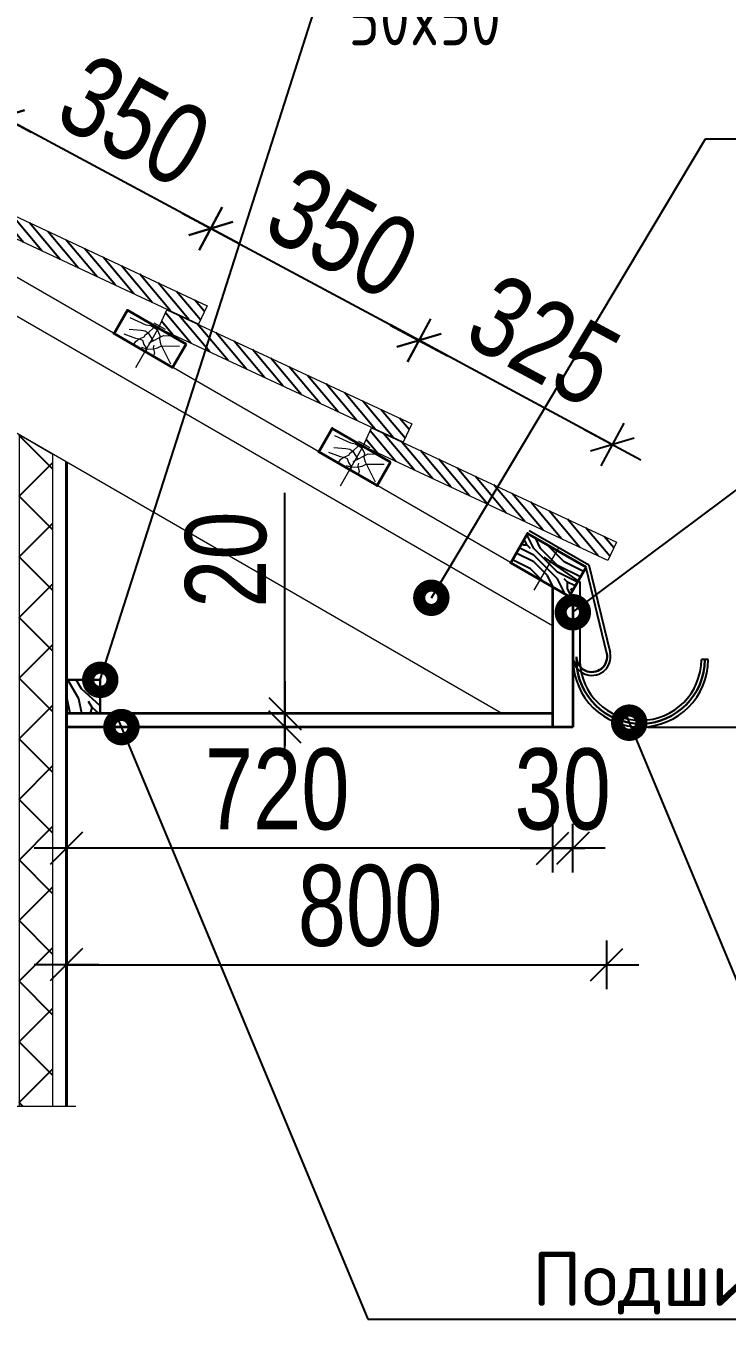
# Model space of a CAD drawing. Extents: x -12289450 to -10763036, y -7834513 to -6150123.
# Drawn here: x -10886544 to -10885506, y -7678127 to -7676211 of the extents above; entities that cross this region are included whole.
import ezdxf

# ---------------------------------------------------------------- set-up
doc = ezdxf.new("R2010")
doc.units = 0
doc.header["$LTSCALE"] = 25
doc.header["$PDMODE"] = 35
doc.layers.get('DefPoints').update_dxf_attribs({"color": 10, "lineweight": 30})
for name, color, linetype in [('004-ВСПЛИНИИ', 15, 'Continuous'), ('005-РАЗМЕРЫ', 252, 'Continuous'), ('008-ШТРИХОВКА', 252, 'Continuous'), ('Крыши', 7, 'Continuous'), ('Примечания', 7, 'Continuous')]:
    doc.layers.add(name, color=color, linetype=linetype)
for name, color, linetype, lineweight in [('RAZMER', 7, 'Continuous', 9), ('Перегор', 4, 'Continuous', 20), ('Стена', 7, 'Continuous', 5), ('СТЕНЫ', 5, 'Continuous', 40), ('ФУНДАМЕНТ', 5, 'Continuous', 30), ('Штрих', 9, 'Continuous', 13)]:
    doc.layers.add(name, color=color, linetype=linetype, lineweight=lineweight)
doc.styles.add('GOST 2.304', font='cs_gost2304.shx')
doc.styles.get("Standard").update_dxf_attribs({"font": 'arial.ttf'})
doc.styles.add('TXT0', font='txt', dxfattribs={"width": 0.8})
doc.dimstyles.new('Копия 3 РАЗМЕРЫ 3', dxfattribs={"dimscale": 30, "dimtxt": 4, "dimasz": 0.08, "dimexe": 0, "dimexo": 0, "dimgap": 0.9, "dimtad": 1, "dimdec": 0, "dimzin": 0, "dimdsep": 46, "dimtxsty": 'TXT0', "dimblk1": 'A8MITTA', "dimblk2": 'A8MITTA', "dimsah": 1, "dimcen": 0.3, "dimse1": 1, "dimse2": 1, "dimadec": 0, "dimazin": 0, "dimtp": 6, "dimtm": 6, "dimtfac": 1, "dimtdec": 0, "dimtofl": 0, "dimtmove": 0, "dimatfit": 3, "dimldrblk": 'A8MITTA', "dimfxl": 0, "dimtolj": 1, "dimtzin": 0, "dimarcsym": 0})

# ---------------------------------------------------------------- blocks, each defined once
blk = doc.blocks.new('A8MITTA', base_point=(3180, 3140))
for p, q in [((3180, 3155), (3180, 3125)), ((3170, 3130), (3190, 3150)), ((3160, 3140), (3200, 3140))]:
    blk.add_line(p, q)
blk = doc.blocks.new('*D1232')
at = {"layer": '005-РАЗМЕРЫ', "color": 0, "lineweight": -2, "ltscale": 4, "transparency": 16777216}
blk.add_line((-10886481.8, -7677601.8), (-10885686.6, -7677601.8), dxfattribs=at)
at = {"layer": 'DefPoints', "color": 0, "ltscale": 4, "transparency": 16777216}
for p in [(-10885684.2, -7677118.7), (-10886484.2, -7677401), (-10885684.2, -7677601.8)]:
    blk.add_point(p, dxfattribs=at)
at = {"layer": '005-РАЗМЕРЫ', "color": 0, "lineweight": -2, "ltscale": 4, "transparency": 16777216, "xscale": 2.4, "yscale": 2.4, "zscale": 2.4, "rotation": 180}
blk.add_blockref('A8MITTA', (-10886484.2, -7677601.8), dxfattribs=at)
at = {"layer": '005-РАЗМЕРЫ', "color": 0, "lineweight": -2, "ltscale": 4, "transparency": 16777216, "xscale": 2.4, "yscale": 2.4, "zscale": 2.4}
blk.add_blockref('A8MITTA', (-10885684.2, -7677601.8), dxfattribs=at)
at = {"layer": '005-РАЗМЕРЫ', "color": 0, "lineweight": 25, "ltscale": 4, "transparency": 16777216, "insert": (-10886034.5, -7677514.8), "char_height": 120, "attachment_point": 5, "style": 'TXT0'}
blk.add_mtext('\\A1;800', dxfattribs=at)
blk = doc.blocks.new('*D1233')
at = {"layer": '005-РАЗМЕРЫ', "color": 0, "lineweight": -2, "ltscale": 4, "transparency": 16777216}
blk.add_line((-10886481.8, -7677601.8), (-10885686.6, -7677601.8), dxfattribs=at)
at = {"layer": 'DefPoints', "color": 0, "ltscale": 4, "transparency": 16777216}
for p in [(-10885684.2, -7677118.7), (-10886484.2, -7677401), (-10885684.2, -7677601.8)]:
    blk.add_point(p, dxfattribs=at)
at = {"layer": '005-РАЗМЕРЫ', "color": 0, "lineweight": -2, "ltscale": 4, "transparency": 16777216, "xscale": 2.4, "yscale": 2.4, "zscale": 2.4, "rotation": 180}
blk.add_blockref('A8MITTA', (-10886484.2, -7677601.8), dxfattribs=at)
at = {"layer": '005-РАЗМЕРЫ', "color": 0, "lineweight": -2, "ltscale": 4, "transparency": 16777216, "xscale": 2.4, "yscale": 2.4, "zscale": 2.4}
blk.add_blockref('A8MITTA', (-10885684.2, -7677601.8), dxfattribs=at)
at = {"layer": '005-РАЗМЕРЫ', "color": 0, "lineweight": 25, "ltscale": 4, "transparency": 16777216, "insert": (-10886034.5, -7677514.8), "char_height": 120, "attachment_point": 5, "style": 'TXT0'}
blk.add_mtext('\\A1;800', dxfattribs=at)
blk = doc.blocks.new('*D1234')
at = {"layer": '005-РАЗМЕРЫ', "color": 0, "lineweight": -2, "ltscale": 4, "transparency": 16777216}
for p, q in [((-10885766.6, -7677429.3), (-10885769, -7677429.3)), ((-10885731.8, -7677429.3), (-10885729.4, -7677429.3))]:
    blk.add_line(p, q, dxfattribs=at)
at = {"layer": 'DefPoints', "color": 0, "ltscale": 4, "transparency": 16777216}
for p in [(-10885764.2, -7677249.9), (-10885734.2, -7677249.9), (-10885734.2, -7677429.3)]:
    blk.add_point(p, dxfattribs=at)
at = {"layer": '005-РАЗМЕРЫ', "color": 0, "lineweight": -2, "ltscale": 4, "transparency": 16777216, "xscale": 2.4, "yscale": 2.4, "zscale": 2.4}
blk.add_blockref('A8MITTA', (-10885764.2, -7677429.3), dxfattribs=at)
at = {"layer": '005-РАЗМЕРЫ', "color": 0, "lineweight": -2, "ltscale": 4, "transparency": 16777216, "xscale": 2.4, "yscale": 2.4, "zscale": 2.4, "rotation": 180}
blk.add_blockref('A8MITTA', (-10885734.2, -7677429.3), dxfattribs=at)
at = {"layer": '005-РАЗМЕРЫ', "color": 0, "ltscale": 4, "transparency": 16777216, "insert": (-10885749.2, -7677342.3), "char_height": 120, "attachment_point": 5, "style": 'TXT0'}
blk.add_mtext('\\A1;30', dxfattribs=at)
blk = doc.blocks.new('*D1235')
at = {"layer": '005-РАЗМЕРЫ', "color": 0, "lineweight": -2, "ltscale": 4, "transparency": 16777216}
blk.add_line((-10885766.6, -7677429.3), (-10886481.8, -7677429.3), dxfattribs=at)
at = {"layer": 'DefPoints', "color": 0, "ltscale": 4, "transparency": 16777216}
for p in [(-10886484.2, -7677249.9), (-10885764.2, -7677249.9), (-10886484.2, -7677429.3)]:
    blk.add_point(p, dxfattribs=at)
at = {"layer": '005-РАЗМЕРЫ', "color": 0, "lineweight": -2, "ltscale": 4, "transparency": 16777216, "xscale": 2.4, "yscale": 2.4, "zscale": 2.4, "rotation": 180}
blk.add_blockref('A8MITTA', (-10886484.2, -7677429.3), dxfattribs=at)
at = {"layer": '005-РАЗМЕРЫ', "color": 0, "lineweight": -2, "ltscale": 4, "transparency": 16777216, "xscale": 2.4, "yscale": 2.4, "zscale": 2.4}
blk.add_blockref('A8MITTA', (-10885764.2, -7677429.3), dxfattribs=at)
at = {"layer": '005-РАЗМЕРЫ', "color": 0, "ltscale": 4, "transparency": 16777216, "insert": (-10886172, -7677342.3), "char_height": 120, "attachment_point": 5, "style": 'TXT0'}
blk.add_mtext('\\A1;720', dxfattribs=at)
blk = doc.blocks.new('ytjtyj')
at = {"layer": 'Перегор', "linetype": 'Continuous'}
for p, q in [((-3.6, 13.4), (-21.6, 6.9)), ((-12.6, 10.2), (11.8, -56.9))]:
    blk.add_line(p, q, dxfattribs=at)
at = {"layer": 'Стена', "linetype": 'Continuous', "ltscale": 100}
blk.add_line((51.9, -12.5), (38.2, 25), dxfattribs=at)
blk.add_lwpolyline([(-55.8, -9.2), (-42.1, -46.8), (51.9, -12.5), (38.2, 25), (-55.8, -9.2)], close=True, dxfattribs=at)
at = {"layer": 'Штрих', "linetype": 'Continuous', "ltscale": 100}
for p, q in [((-10.2, 4.4), (-15.6, -3.3)), ((0.3, 8.6), (-10.2, 4.4)), ((2, -2.6), (-4.9, 6.5)), ((7.6, 8.6), (0.3, 8.6)), ((32.8, 15.1), (7.6, 8.6)), ((-20.7, -18.1), (-46.9, -13.8)), ((-18.6, -15.3), (-38.4, -41.9)), ((-20.7, -2.7), (-33.2, -0.9)), ((-15.6, -6.6), (-20.7, -2.7)), ((-15.1, -22.2), (-20.7, -18.1)), ((-15.6, -8.5), (-18.6, -15.3)), ((-15.6, -3.3), (-15.6, -8.5)), ((-7.2, -13), (-15.6, -6.6)), ((-9, -18.9), (-8.9, -23.1)), ((-1.7, -7.1), (-7.2, -13)), ((-1.2, -17.6), (-7.2, -13)), ((2, -2.6), (-1.7, -7.1)), ((7.1, -0.5), (2, -2.6)), ((5.7, -5.8), (2, -2.6)), ((7.2, -9.7), (5.7, -5.8)), ((8.7, -14.8), (5.7, -20.6)), ((12.9, -0.7), (7.1, -0.5)), ((13.7, -13.8), (7.2, -9.7)), ((13.7, -13.8), (8.7, -14.8)), ((30.7, -2.1), (12.9, -0.7)), ((17.6, -17.7), (13.7, -13.8)), ((19.4, -13.8), (13.7, -13.8)), ((20.1, -23), (17.6, -17.7)), ((37.5, -10.5), (19.4, -13.8)), ((-9.5, -24.4), (-15.1, -22.2)), ((-8.9, -23.1), (-12.3, -30.7)), ((-12.3, -30.7), (-11.7, -34.8)), ((-0.7, -26.6), (-9.5, -24.4)), ((8.3, -25.3), (-0.7, -26.6)), ((1.3, -25.2), (0.1, -30.6)), ((5.7, -20.6), (1.3, -25.2)), ((17.5, -23.8), (14, -25.5)), ((21.4, -22.6), (17.5, -23.8))]:
    blk.add_line(p, q, dxfattribs=at)
blk = doc.blocks.new('*D1236')
at = {"layer": '005-РАЗМЕРЫ', "color": 0, "lineweight": -2, "ltscale": 4, "transparency": 16777216}
blk.add_line((-10885677.9, -7676830.2), (-10885959.7, -7676678.3), dxfattribs=at)
at = {"layer": 'DefPoints', "color": 0, "ltscale": 4, "transparency": 16777216}
for p in [(-10885961.8, -7676677.1), (-10886054.8, -7676849.5), (-10885768.7, -7677003.7)]:
    blk.add_point(p, dxfattribs=at)
at = {"layer": '005-РАЗМЕРЫ', "color": 0, "lineweight": -2, "ltscale": 4, "transparency": 16777216, "xscale": 2.4, "yscale": 2.4, "zscale": 2.4}
for p, rotation in [((-10885961.8, -7676677.1), 151.6750030159999), ((-10885675.7, -7676831.3), 331.6750030159999)]:
    blk.add_blockref('A8MITTA', p, dxfattribs=dict(at, rotation=rotation))
at = {"layer": '005-РАЗМЕРЫ', "color": 0, "lineweight": 25, "ltscale": 4, "transparency": 16777216, "insert": (-10885777.4, -7676677.7), "char_height": 120, "attachment_point": 5, "rotation": 331.675, "style": 'TXT0'}
blk.add_mtext('\\A1;325', dxfattribs=at)
blk = doc.blocks.new('*D1237')
at = {"layer": '005-РАЗМЕРЫ', "color": 0, "lineweight": -2, "ltscale": 4, "transparency": 16777216}
blk.add_line((-10885964.3, -7676676.1), (-10886268.3, -7676512.8), dxfattribs=at)
at = {"layer": 'DefPoints', "color": 0, "ltscale": 4, "transparency": 16777216}
for p in [(-10886270.4, -7676511.7), (-10886357.9, -7676674.5), (-10886054.8, -7676849.5)]:
    blk.add_point(p, dxfattribs=at)
at = {"layer": '005-РАЗМЕРЫ', "color": 0, "lineweight": -2, "ltscale": 4, "transparency": 16777216, "xscale": 2.4, "yscale": 2.4, "zscale": 2.4}
for p, rotation in [((-10886270.4, -7676511.7), 151.7584222115959), ((-10885962.2, -7676677.2), 331.7584222115959)]:
    blk.add_blockref('A8MITTA', p, dxfattribs=dict(at, rotation=rotation))
at = {"layer": '005-РАЗМЕРЫ', "color": 0, "ltscale": 4, "transparency": 16777216, "insert": (-10886075.1, -7676517.8), "char_height": 120, "attachment_point": 5, "rotation": 331.7584, "style": 'TXT0'}
blk.add_mtext('\\A1;350', dxfattribs=at)
blk = doc.blocks.new('*D1238')
at = {"layer": '005-РАЗМЕРЫ', "color": 0, "lineweight": -2, "ltscale": 4, "transparency": 16777216}
blk.add_line((-10886272.5, -7676510.5), (-10886576.5, -7676347.3), dxfattribs=at)
at = {"layer": 'DefPoints', "color": 0, "ltscale": 4, "transparency": 16777216}
for p in [(-10886578.6, -7676346.1), (-10886661, -7676499.5), (-10886357.9, -7676674.5)]:
    blk.add_point(p, dxfattribs=at)
at = {"layer": '005-РАЗМЕРЫ', "color": 0, "lineweight": -2, "ltscale": 4, "transparency": 16777216, "xscale": 2.4, "yscale": 2.4, "zscale": 2.4}
for p, rotation in [((-10886578.6, -7676346.1), 151.7584222115959), ((-10886270.4, -7676511.7), 331.7584222115959)]:
    blk.add_blockref('A8MITTA', p, dxfattribs=dict(at, rotation=rotation))
at = {"layer": '005-РАЗМЕРЫ', "color": 0, "ltscale": 4, "transparency": 16777216, "insert": (-10886383.3, -7676352.3), "char_height": 120, "attachment_point": 5, "rotation": 331.7584, "style": 'TXT0'}
blk.add_mtext('\\A1;350', dxfattribs=at)
blk = doc.blocks.new('*D1239')
at = {"layer": '005-РАЗМЕРЫ', "color": 0, "lineweight": -2, "ltscale": 4, "transparency": 16777216}
blk.add_line((-10886580.7, -7676345), (-10886884.7, -7676181.7), dxfattribs=at)
at = {"layer": 'DefPoints', "color": 0, "ltscale": 4, "transparency": 16777216}
for p in [(-10886886.8, -7676180.6), (-10886964.1, -7676324.5), (-10886661, -7676499.5)]:
    blk.add_point(p, dxfattribs=at)
at = {"layer": '005-РАЗМЕРЫ', "color": 0, "lineweight": -2, "ltscale": 4, "transparency": 16777216, "xscale": 2.4, "yscale": 2.4, "zscale": 2.4}
for p, rotation in [((-10886886.8, -7676180.6), 151.7584222115959), ((-10886578.6, -7676346.1), 331.7584222115959)]:
    blk.add_blockref('A8MITTA', p, dxfattribs=dict(at, rotation=rotation))
at = {"layer": '005-РАЗМЕРЫ', "color": 0, "ltscale": 4, "transparency": 16777216, "insert": (-10886691.5, -7676186.7), "char_height": 120, "attachment_point": 5, "rotation": 331.7584, "style": 'TXT0'}
blk.add_mtext('\\A1;350', dxfattribs=at)
blk = doc.blocks.new('*D1254')
at = {"layer": '005-РАЗМЕРЫ', "color": 0, "lineweight": -2, "ltscale": 4, "transparency": 16777216}
for p, q in [((-10886160.6, -7677227.5), (-10886160.6, -7676902.9)), ((-10886160.6, -7677252.3), (-10886160.6, -7677254.7))]:
    blk.add_line(p, q, dxfattribs=at)
at = {"layer": 'DefPoints', "color": 0, "ltscale": 4, "transparency": 16777216}
for p in [(-10886160.6, -7677229.9), (-10886153.4, -7677229.9), (-10886153.4, -7677249.9)]:
    blk.add_point(p, dxfattribs=at)
at = {"layer": '005-РАЗМЕРЫ', "color": 0, "lineweight": -2, "ltscale": 4, "transparency": 16777216, "xscale": 2.4, "yscale": 2.4, "zscale": 2.4}
for p, rotation in [((-10886160.6, -7677229.9), 270), ((-10886160.6, -7677249.9), 90)]:
    blk.add_blockref('A8MITTA', p, dxfattribs=dict(at, rotation=rotation))
at = {"layer": '005-РАЗМЕРЫ', "color": 0, "lineweight": 25, "ltscale": 4, "transparency": 16777216, "insert": (-10886247.6, -7677001.9), "char_height": 120, "attachment_point": 5, "rotation": 90, "style": 'TXT0'}
blk.add_mtext('\\A1;20', dxfattribs=at)

msp = doc.modelspace()

# ---------------------------------------------------------------- hatches: boundary and pattern name
at = {"layer": '008-ШТРИХОВКА'}
h = msp.add_hatch(dxfattribs=at)
h.set_pattern_fill('ANSI31', color=251, scale=4, angle=5, style=0)
h.set_pattern_definition([(130, (-22644141.766, -662670.611), (9.728764428, 8.163402643), [])])
h.paths.add_polyline_path([(-10886648.5, -7676485.2), (-10886647, -7676482.5), (-10886649.7, -7676480.9), (-10886638.4, -7676456.8), (-10886275.9, -7676625.9), (-10886288.6, -7676653)])
h = msp.add_hatch(dxfattribs=at)
h.set_pattern_fill('ANSI31', color=251, scale=4, angle=5, style=0)
h.set_pattern_definition([(130, (-22643838.657, -662845.611), (9.728764428, 8.163402643), [])])
h.paths.add_polyline_path([(-10886345.4, -7676660.2), (-10886343.9, -7676657.5), (-10886346.6, -7676655.9), (-10886335.3, -7676631.8), (-10885972.8, -7676800.9), (-10885985.5, -7676828)])
at = {"layer": '008-ШТРИХОВКА', "ltscale": 4}
h = msp.add_hatch(dxfattribs=at)
h.set_pattern_fill('ANSI37', color=256, scale=20, style=0)
h.set_pattern_definition([(45, (-10886554.17, -7680589.875), (-44.9013, 44.9013), []), (135, (-10886554.17, -7680589.875), (-44.9013, -44.9013), [])])
h.paths.add_polyline_path([(-10886554.1, -7677811.4), (-10886504.2, -7677811.4), (-10886504.2, -7676846), (-10886554.2, -7676817.1), (-10886554.2, -7677049.9)])
at = {"layer": '008-ШТРИХОВКА'}
h = msp.add_hatch(dxfattribs=at)
h.set_pattern_fill('ANSI31', color=251, scale=4, angle=5, style=0)
h.set_pattern_definition([(130, (-22643535.549, -663020.611), (9.728764428, 8.163402643), [])])
h.paths.add_polyline_path([(-10886042.3, -7676835.2), (-10886040.7, -7676832.5), (-10886043.4, -7676830.9), (-10886032.2, -7676806.8), (-10885669.7, -7676975.9), (-10885682.4, -7677003)])
h = msp.add_hatch(dxfattribs=at)
h.set_pattern_fill('WOODFACE', color=251, scale=100, style=0, pattern_type=2)
h.set_pattern_definition([(180, (-23385101.93, -908580.44), (-100, 100), [5, -95]), (90, (-23385141.93, -908545.44), (100, 100), [10, -90]), (135, (-23385121.93, -908555.44), (5e-15, 100), [7.07, -21.21, 7.07, -14.14, 49.5, -42.43135623]), (135, (-23385096.93, -908585.44), (5e-15, 100), [7.071, -14.142, 7.071, -113.1373562]), (135, (-23385131.93, -908575.44), (5e-15, 100), [7.071, -134.3503562]), (135, (-23385141.93, -908580.44), (5e-15, 100), [7.071, -134.3503562]), (135, (-23385126.93, -908570.44), (5e-15, 100), [7.071, -134.3503562]), (135, (-23385121.93, -908565.44), (5e-15, 100), [14.142, -127.2793562]), (135, (-23385146.93, -908490.44), (5e-15, 100), [14.142, -127.2793562]), (135, (-23385111.93, -908560.44), (5e-15, 100), [28.284, -113.1373562]), (135, (-23385106.93, -908555.44), (5e-15, 100), [28.284, -113.1373562]), (135, (-23385171.93, -908525.44), (5e-15, 100), [28.284, -113.1373562]), (135, (-23385101.93, -908545.44), (5e-15, 100), [21.2132, -120.2081562]), (135, (-23385081.93, -908530.44), (5e-15, 100), [21.2132, -120.2081562]), (135, (-23385091.93, -908540.44), (5e-15, 100), [21.2132, -120.2081562]), (135, (-23385156.93, -908510.44), (5e-15, 100), [35.35534, -106.0660162]), (135, (-23385146.93, -908505.44), (5e-15, 100), [35.35534, -106.0660162]), (135, (-23385156.93, -908530.44), (5e-15, 100), [49.4974746, -91.9238815]), (153.4349488, (-23385111.928, -908570.44), (-100, 4e-08), [11.180339, -212.426458]), (153.4349488, (-23385131.928, -908540.44), (-100, 4e-08), [11.180339, -212.426458]), (153.4349488, (-23385126.928, -908550.44), (-100, 4e-08), [11.180339, -212.426458]), (153.4349488, (-23385106.928, -908580.44), (-100, 4e-08), [22.36068, -201.2461177]), (153.4349488, (-23385126.928, -908535.44), (-100, 4e-08), [33.5410196, -190.0657781]), (153.4349488, (-23385116.928, -908530.44), (-100, 4e-08), [44.7213595, -178.8854382]), (153.4349488, (-23385106.928, -908525.44), (-100, 4e-08), [44.7213595, -178.8854382]), (153.4349488, (-23385091.928, -908495.44), (-100, 4e-08), [44.7213595, -178.8854382]), (153.4349488, (-23385091.928, -908505.44), (-100, 4e-08), [55.9017, -167.7050977]), (153.4349488, (-23385096.928, -908515.44), (-100, 4e-08), [55.9017, -167.7050977]), (116.56505118, (-23385131.928, -908555.44), (-5e-09, 100), [11.180339, -212.426458]), (116.56505118, (-23385116.928, -908565.44), (-5e-09, 100), [11.180339, -212.426458]), (116.56505118, (-23385101.928, -908580.44), (-5e-09, 100), [22.36068, -201.2461177]), (116.56505118, (-23385131.928, -908565.44), (-5e-09, 100), [22.36068, -201.2461177]), (116.56505118, (-23385091.928, -908585.44), (-5e-09, 100), [33.5410196, -190.0657781]), (116.56505118, (-23385081.928, -908585.44), (-5e-09, 100), [44.7213595, -178.8854382]), (116.56505118, (-23385171.928, -908580.44), (-5e-09, 100), [44.7213595, -178.8854382]), (116.56505118, (-23385136.928, -908570.44), (-5e-09, 100), [44.7213595, -178.8854382]), (116.56505118, (-23385156.928, -908580.44), (-5e-09, 100), [55.9017, -167.7050977]), (116.56505118, (-23385146.928, -908575.44), (-5e-09, 100), [55.9017, -167.7050977])])
h.paths.add_polyline_path([(-10885801.1, -7676963.2), (-10885826.1, -7677006.5), (-10885739.5, -7677056.5), (-10885714.5, -7677013.2)])
h = msp.add_hatch(dxfattribs=at)
h.set_pattern_fill('WOODFACE', color=251, scale=150, angle=15, style=0, pattern_type=2)
h.set_pattern_definition([(165, (-24537054.73, -8484871.18), (-106.0660172, 183.7117307), [7.5, -142.5]), (75, (-24537099.1, -8484804.94), (183.7117307, 106.0660172), [15, -135]), (120, (-24537074, -8484827.2), (38.8228568, 144.88887395), [10.605, -31.815, 10.605, -21.21, 74.25, -63.64703434]), (120, (-24537049.43, -8484880.37), (38.8228568, 144.88887395), [10.6065, -21.213, 10.6065, -169.7060343]), (120, (-24537096.26, -8484852.29), (38.8228568, 144.88887395), [10.6065, -201.5255343]), (120, (-24537112.69, -8484855.65), (38.8228568, 144.88887395), [10.6065, -201.5255343]), (120, (-24537087.07, -8484846.99), (38.8228568, 144.88887395), [10.6065, -201.5255343]), (120, (-24537077.89, -8484841.68), (38.8228568, 144.88887395), [21.213, -190.9190343]), (120, (-24537084.99, -8484723.31), (38.8228568, 144.88887395), [21.213, -190.9190343]), (120, (-24537061.46, -8484838.32), (38.8228568, 144.88887395), [42.426, -169.7060343]), (120, (-24537052.27, -8484833.02), (38.8228568, 144.88887395), [42.426, -169.7060343]), (120, (-24537134.8, -8484764.32), (38.8228568, 144.88887395), [42.426, -169.7060343]), (120, (-24537041.14, -8484820.47), (38.8228568, 144.88887395), [31.8198, -180.3122343]), (120, (-24537006.34, -8484806.5), (38.8228568, 144.88887395), [31.8198, -180.3122343]), (120, (-24537024.71, -8484817.11), (38.8228568, 144.88887395), [31.8198, -180.3122343]), (120, (-24537107.25, -8484748.41), (38.8228568, 144.88887395), [53.03301, -159.0990243]), (120, (-24537090.82, -8484745.05), (38.8228568, 144.88887395), [53.03301, -159.0990243]), (120, (-24537115.01, -8484777.39), (38.8228568, 144.88887395), [74.2462119, -137.8858222]), (138.4349488, (-24537065.34, -8484852.81), (-144.88887393, 38.82285682), [16.7705085, -318.639687]), (138.4349488, (-24537082.67, -8484801.58), (-144.88887393, 38.82285682), [16.7705085, -318.639687]), (138.4349488, (-24537079.31, -8484818.01), (-144.88887393, 38.82285682), [16.7705085, -318.639687]), (138.4349488, (-24537061.98, -8484869.24), (-144.88887393, 38.82285682), [33.54102, -301.8691765]), (138.4349488, (-24537073.484, -8484796.28), (-144.88887393, 38.82285682), [50.3115294, -285.0986671]), (138.4349488, (-24537057.054, -8484792.915), (-144.88887393, 38.82285682), [67.0820392, -268.3281573]), (138.4349488, (-24537040.624, -8484789.55), (-144.88887393, 38.82285682), [67.0820392, -268.3281573]), (138.4349488, (-24537007.244, -8484751.91), (-144.88887393, 38.82285682), [67.0820392, -268.3281573]), (138.4349488, (-24537011.126, -8484766.4), (-144.88887393, 38.82285682), [83.85255, -251.5576465]), (138.4349488, (-24537022.25, -8484778.946), (-144.88887393, 38.82285682), [83.85255, -251.5576465]), (101.5650512, (-24537088.49, -8484823.313), (38.82285676, 144.88887395), [16.7705085, -318.639687]), (101.5650512, (-24537070.64, -8484843.626), (38.82285676, 144.88887395), [16.7705085, -318.639687]), (101.5650512, (-24537054.73, -8484871.18), (38.82285676, 144.88887395), [33.54102, -301.8691765]), (101.5650512, (-24537092.375, -8484837.8), (38.82285676, 144.88887395), [33.54102, -301.8691765]), (101.5650512, (-24537042.185, -8484882.31), (38.82285676, 144.88887395), [50.3115294, -285.0986671]), (101.5650512, (-24537027.696, -8484886.19), (38.82285676, 144.88887395), [67.0820392, -268.3281573]), (101.5650512, (-24537156.154, -8484844.007), (38.82285676, 144.88887395), [67.0820392, -268.3281573]), (101.5650512, (-24537101.56, -8484843.106), (38.82285676, 144.88887395), [67.0820392, -268.3281573]), (101.5650512, (-24537134.42, -8484849.83), (38.82285676, 144.88887395), [83.85255, -251.5576465]), (101.5650512, (-24537117.99, -8484846.47), (38.82285676, 144.88887395), [83.85255, -251.5576465])])
h.paths.add_polyline_path([(-10886484.1, -7677179.9), (-10886434.1, -7677179.9), (-10886434.1, -7677229.9), (-10886484.1, -7677229.9)])

# ---------------------------------------------------------------- linework, layer by layer
at = {"lineweight": 25, "ltscale": 20}
for p, q in [((-10886434.1, -7677179.9), (-10886100.5, -7676136.3)), ((-10885943.7, -7677058.4), (-10885537.8, -7676378.8)), ((-10885537.8, -7676378.8), (-10885035.9, -7676378.8)), ((-10885734.2, -7677079.9), (-10885472.9, -7676884.9)), ((-10886406.9, -7677240), (-10886038, -7678126.6)), ((-10885654.7, -7677233.5), (-10885418.5, -7677801.3)), ((-10886038, -7678126.6), (-10884949, -7678126.6))]:
    msp.add_line(p, q, dxfattribs=at)
at = {"lineweight": 25, "ltscale": 20, "const_width": 36}
for points in [[(-10885934.8, -7677059.2, 1), (-10885952.7, -7677057.6, 1)], [(-10885725.2, -7677080.7, 1), (-10885743.1, -7677079.1, 1)], [(-10886425.1, -7677179.9, 1), (-10886443.1, -7677179.9, 1)], [(-10886393.8, -7677250.7, 1), (-10886411.7, -7677249.1, 1)], [(-10885641.6, -7677244.2, 1), (-10885659.6, -7677242.6, 1)]]:
    msp.add_lwpolyline(points, format="xyb", close=True, dxfattribs=at)
at = {"layer": '004-ВСПЛИНИИ', "color": 0, "lineweight": 0}
msp.add_lwpolyline([(-10891279.9, -7677811.4), (-10889429, -7677811.4), (-10889372.8, -7677892.8), (-10889311.3, -7677712.4), (-10889253.3, -7677811.4), (-10886470.4, -7677811.4)], dxfattribs=at)
at = {"layer": '005-РАЗМЕРЫ', "color": 251, "lineweight": 30}
msp.add_line((-10885801.1, -7676963.2), (-10885714.5, -7677013.2), dxfattribs=at)
at = {"layer": '005-РАЗМЕРЫ', "color": 251, "lineweight": 25}
for p, q in [((-10885801.1, -7676963.2), (-10885714.5, -7677013.2)), ((-10885798.6, -7676958.9), (-10885710.6, -7677009.7)), ((-10885710.6, -7677009.7), (-10885679.1, -7677139.6)), ((-10885714.7, -7677013.6), (-10885684.1, -7677140.4))]:
    msp.add_line(p, q, dxfattribs=at)
msp.add_lwpolyline([(-10885776.9, -7676998.2), (-10885723.8, -7677035.3), (-10885723.8, -7677151.1, 0.993346), (-10885543.8, -7677149.9, 0.993346)], format="xyb", dxfattribs=at)
at = {"layer": '005-РАЗМЕРЫ', "color": 251}
msp.add_lwpolyline([(-10885533.8, -7677149.9), (-10885543.8, -7677149.9), (-10885543.8, -7677149.9)], dxfattribs=at)
at = {"layer": '005-РАЗМЕРЫ', "color": 251, "lineweight": 25}
for centre, radius, start, end in [((-10885706.1, -7677145.7), 27.7, 180.004, 12.8511), ((-10885706.1, -7677145.7), 22.7, 180.004, 13.1999), ((-10885633.8, -7677149.9), 100, 180.7239, 359.9977), ((-10885633.8, -7677149.9), 95, 180.7426, 359.9977)]:
    msp.add_arc(centre, radius, start, end, dxfattribs=at)
at = {"layer": '005-РАЗМЕРЫ', "color": 251, "lineweight": 30}
for centre, radius, start, end in [((-10885706.1, -7677145.7), 22.7, 180.004, 13.6259), ((-10885633.8, -7677149.9), 95, 180.7426, 359.9977)]:
    msp.add_arc(centre, radius, start, end, dxfattribs=at)
at = {"layer": 'RAZMER', "ltscale": 4}
for p, q in [((-10885734.2, -7677059.6), (-10889784.2, -7674721.3)), ((-10885764.2, -7677100), (-10889784.2, -7674779)), ((-10885839.2, -7677229.9), (-10887284.2, -7676395.6))]:
    msp.add_line(p, q, dxfattribs=at)
at = {"layer": 'Крыши', "lineweight": 35, "ltscale": 3}
for p, q in [((-10885764.2, -7677042.3), (-10885764.2, -7677249.9)), ((-10885734.2, -7677059.6), (-10885734.2, -7677249.9)), ((-10885764.2, -7677229.9), (-10886484.2, -7677229.9)), ((-10885734.2, -7677249.9), (-10886484.2, -7677249.9))]:
    msp.add_line(p, q, dxfattribs=at)
at = {"layer": 'Перегор', "linetype": 'Continuous'}
msp.add_line((-10885756.1, -7676985.3), (-10885791.8, -7677047), dxfattribs=at)
at = {"layer": 'Перегор', "linetype": 'Continuous', "ltscale": 100}
for points in [[(-10886275.9, -7676625.9), (-10886288.6, -7676653), (-10886651.1, -7676484), (-10886638.4, -7676456.8)], [(-10885972.8, -7676800.9), (-10885985.5, -7676828), (-10886348, -7676659), (-10886335.3, -7676631.8)], [(-10885669.7, -7676975.9), (-10885682.4, -7677003), (-10886044.9, -7676834), (-10886032.2, -7676806.8)]]:
    msp.add_lwpolyline(points, close=True, dxfattribs=at)
at = {"layer": 'Примечания', "linetype": 'Continuous', "lineweight": 25, "ltscale": 40}
msp.add_line((-10885623, -7677249.9), (-10885130.9, -7677249.9), dxfattribs=at)
at = {"layer": 'СТЕНЫ', "color": 2}
for points in [[(-10886307.1, -7676682.6), (-10886327.1, -7676717.2), (-10886413.7, -7676667.2), (-10886393.7, -7676632.6), (-10886307.1, -7676682.6)], [(-10886004, -7676857.6), (-10886024, -7676892.2), (-10886110.6, -7676842.2), (-10886090.6, -7676807.6), (-10886004, -7676857.6)], [(-10885714.5, -7677013.2), (-10885739.5, -7677056.5), (-10885826.1, -7677006.5), (-10885801.1, -7676963.2)]]:
    msp.add_lwpolyline(points, close=True, dxfattribs=at)
at = {"layer": 'СТЕНЫ', "lineweight": 15, "ltscale": 3}
for points in [[(-10886504.2, -7677519.9), (-10886504.2, -7676846), (-10886554.2, -7676817.1), (-10886554.1, -7677811.4)], [(-10886504.2, -7677811.4), (-10886504.2, -7677519.9)]]:
    msp.add_lwpolyline(points, dxfattribs=at)
at = {"layer": 'СТЕНЫ', "ltscale": 3}
for points in [[(-10886484.2, -7676857.5), (-10886484.2, -7677519.9)], [(-10886484.2, -7677519.9), (-10886484.2, -7677811.4)]]:
    msp.add_lwpolyline(points, dxfattribs=at)
at = {"layer": 'СТЕНЫ'}
msp.add_lwpolyline([(-10885714.5, -7677013.2), (-10885801.1, -7676963.2)], dxfattribs=at)
at = {"layer": 'ФУНДАМЕНТ', "color": 2, "linetype": 'Continuous', "ltscale": 75}
msp.add_lwpolyline([(-10886434.1, -7677179.9), (-10886484.1, -7677179.9), (-10886484.1, -7677229.9), (-10886434.1, -7677229.9), (-10886434.1, -7677179.9)], close=True, dxfattribs=at)

# ---------------------------------------------------------------- block references
at = {"layer": '005-РАЗМЕРЫ', "color": 251, "xscale": -1, "rotation": 349.9999999794174}
for p in [(-10886360.5, -7676663.9), (-10886057.4, -7676838.9)]:
    msp.add_blockref('ytjtyj', p, dxfattribs=at)

# ---------------------------------------------------------------- texts
at = {"lineweight": 25, "ltscale": 20, "style": 'GOST 2.304'}
msp.add_text('50x50', height=80, dxfattribs=at).set_placement((-10886066.9, -7676240.2))
at = {"layer": 'Примечания', "color": 7, "insert": (-10884972.2, -7678073.5), "char_height": 80, "attachment_point": 6}
msp.add_mtext('\\A1;{\\Fsimplex|c204;Подшивка свеса}', dxfattribs=at)

# ---------------------------------------------------------------- dimensions: what is measured, and where the dimension line sits
at = {"layer": '005-РАЗМЕРЫ', "ltscale": 4}
for base, p1, p2, picture, middle in [((-10886886.8, -7676180.6), (-10886661, -7676499.5), (-10886964.1, -7676324.5), '*D1239', (-10886691.5, -7676186.7)), ((-10886578.6, -7676346.1), (-10886357.9, -7676674.5), (-10886661, -7676499.5), '*D1238', (-10886383.3, -7676352.3)), ((-10886270.4, -7676511.7), (-10886054.8, -7676849.5), (-10886357.9, -7676674.5), '*D1237', (-10886075.1, -7676517.8))]:
    dim = msp.add_linear_dim(base=base, p1=p1, p2=p2, angle=331.7584, dimstyle='Копия 3 РАЗМЕРЫ 3', dxfattribs=at)
    dim.commit()
    dim.dimension.update_dxf_attribs({"geometry": picture, "text_midpoint": middle})
at = {"layer": '005-РАЗМЕРЫ', "lineweight": 25, "ltscale": 4}
for base, p1, p2, angle, picture, middle, dimtype in [((-10885961.8, -7676677.1), (-10885768.7, -7677003.7), (-10886054.8, -7676849.5), 151.675, '*D1236', (-10885818.6, -7676754.3), 161), ((-10886160.6, -7677229.9), (-10886153.4, -7677249.9), (-10886153.4, -7677229.9), 90, '*D1254', (-10886160.6, -7677001.9), 160)]:
    dim = msp.add_linear_dim(base=base, p1=p1, p2=p2, angle=angle, dimstyle='Копия 3 РАЗМЕРЫ 3', dxfattribs=at)
    dim.commit()
    dim.dimension.update_dxf_attribs({"geometry": picture, "text_midpoint": middle, "dimtype": dimtype})
for picture in ['*D1232', '*D1233']:
    dim = msp.add_linear_dim(base=(-10885684.2, -7677601.8), p1=(-10886484.2, -7677401), p2=(-10885684.2, -7677118.7), dimstyle='Копия 3 РАЗМЕРЫ 3', dxfattribs=at)
    dim.commit()
    dim.dimension.update_dxf_attribs({"geometry": picture, "text_midpoint": (-10886034.5, -7677601.8), "dimtype": 160})
at = {"layer": '005-РАЗМЕРЫ', "ltscale": 4}
for base, p2, picture, middle in [((-10886484.2, -7677429.3), (-10886484.2, -7677249.9), '*D1235', (-10886172, -7677429.3)), ((-10885734.2, -7677429.3), (-10885734.2, -7677249.9), '*D1234', (-10885749.2, -7677429.3))]:
    dim = msp.add_linear_dim(base=base, p1=(-10885764.2, -7677249.9), p2=p2, dimstyle='Копия 3 РАЗМЕРЫ 3', dxfattribs=at)
    dim.commit()
    dim.dimension.update_dxf_attribs({"geometry": picture, "text_midpoint": middle, "dimtype": 160})

doc.saveas('drawing.dxf')
